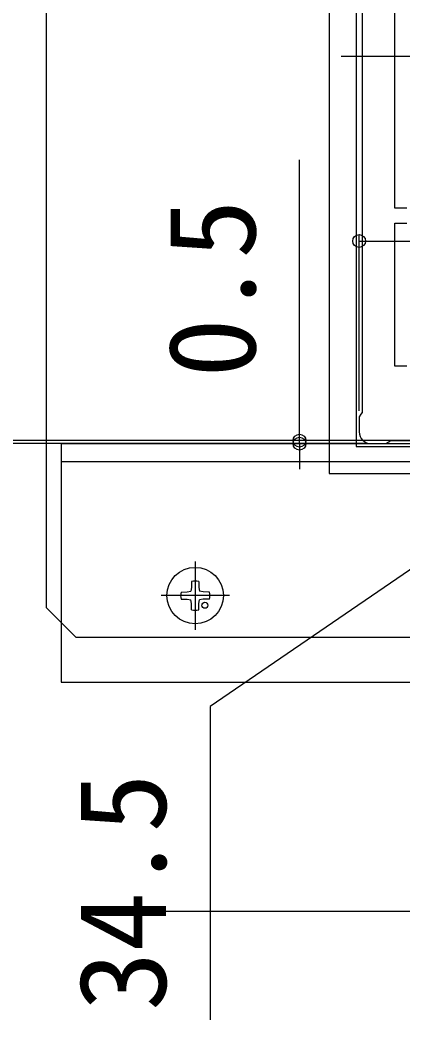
# Model space of a CAD drawing. Units: millimetres, scale not verified. Extents: x -873 to 877, y -1304 to 1297.
# Drawn here: x -720 to -655.7, y 548.5 to 716.3 of the extents above; entities that cross this region are included whole.
import ezdxf
from ezdxf.enums import TextEntityAlignment as Align

# ---------------------------------------------------------------- set-up
doc = ezdxf.new("R2010")
doc.units = ezdxf.units.MM
doc.header["$LTSCALE"] = 8
for name, color, linetype in [('0-3_YKK_11', 7, 'Continuous'), ('0-5_YKK_12', 2, 'Continuous'), ('0-6_YKK_13', 4, 'Continuous'), ('0-7_YKK_D', 6, 'Continuous')]:
    doc.layers.add(name, color=color, linetype=linetype)
doc.styles.add('ＭＳ ゴシック', font='')
doc.styles.get('ＭＳ ゴシック').set_extended_font_data('MS Gothic')

msp = doc.modelspace()

# ---------------------------------------------------------------- linework, layer by layer
at = {"layer": '0-3_YKK_11'}
for points in [[(-663.1, 773.243), (-663.1, 770.743), (-662.788, 770.279), (-662.6, 770.001), (-662.6, 650.485), (-662.788, 650.206), (-663.1, 649.743), (-663.1, 647.243)], [(-657.1, 684.743), (-657.1, 735.743), (-655.1, 735.743), (-655.1, 738.243), (-657.1, 738.243), (-657.1, 762.243), (-655.1, 762.243), (-655.1, 767.243), (-650.1, 767.243), (-650.1, 769.243), (-626.1, 769.243), (-626.1, 767.243), (-623.6, 767.243), (-623.6, 769.243)], [(-655.1, 684.743), (-657.1, 684.743)], [(-655.1, 658.243), (-657.1, 658.243), (-657.1, 682.243), (-655.1, 682.243)], [(-661.1, 645.243), (-658.6, 645.243), (-658.136, 645.555), (-657.858, 645.743), (-538.342, 645.743), (-538.064, 645.555), (-537.6, 645.243), (-535.1, 645.243)]]:
    msp.add_lwpolyline(points, dxfattribs=at)
msp.add_arc((-661.1, 647.243), 2, 180.00001, 269.99999, dxfattribs=at)
at = {"layer": '0-5_YKK_12'}
for p, q in [((-668.1, 780.243), (-668.1, 640.243)), ((-666.1, 710.243), (-530.1, 710.243)), ((-713.1, 645.243), (-483.1, 645.243)), ((-713.1, 645.243), (-713.1, 605.243)), ((-713.1, 642.243), (-483.1, 642.243)), ((-690.6, 625.478), (-690.6, 614.008)), ((-684.865, 619.743), (-696.335, 619.743)), ((-713.1, 605.243), (-483.1, 605.243)), ((-617.099, 566.743), (-698.1, 566.743))]:
    msp.add_line(p, q, dxfattribs=at)
msp.add_lwpolyline([(-668.1, 640.243), (-609.1, 640.243), (-528.1, 640.243)], dxfattribs=at)
at = {"layer": '0-6_YKK_13'}
for p, q in [((-715.6, 802.743), (-715.6, 617.743)), ((-691.211, 621.081), (-691.33, 620.473)), ((-691.193, 622.12), (-691.211, 621.081)), ((-690.007, 622.12), (-689.989, 621.081)), ((-689.989, 621.081), (-689.87, 620.473)), ((-692.977, 620.336), (-691.938, 620.354)), ((-691.938, 620.354), (-691.33, 620.473)), ((-689.262, 620.354), (-689.87, 620.473)), ((-688.223, 620.336), (-689.262, 620.354)), ((-710.6, 612.743), (-715.6, 617.743)), ((-692.973, 619.15), (-691.938, 619.132)), ((-691.938, 619.132), (-691.33, 619.013)), ((-691.211, 618.405), (-691.33, 619.013)), ((-691.193, 617.366), (-691.211, 618.405)), ((-690.007, 617.366), (-689.989, 618.405)), ((-689.989, 618.405), (-689.87, 619.013)), ((-689.262, 619.132), (-689.87, 619.013)), ((-688.223, 619.15), (-689.262, 619.132)), ((-710.6, 612.743), (-614.1, 612.743))]:
    msp.add_line(p, q, dxfattribs=at)
msp.add_lwpolyline([(-663.6, 775.743), (-663.6, 644.743), (-609.1, 644.743), (-609.1, 617.743)], dxfattribs=at)
for centre, radius in [((-690.6, 619.743), 4.735), ((-688.974, 618.117), 0.5)]:
    msp.add_circle(centre, radius, dxfattribs=at)
for start, end in [(75.9892, 104.0108), (165.9892, 194.0108), (345.9892, 14.0108), (255.9892, 284.0108)]:
    msp.add_arc((-690.6, 619.743), 2.45, start, end, dxfattribs=at)
at = {"layer": '0-7_YKK_D'}
for p, q in [((-673.1, 645.743), (-673.1, 692.843)), ((-663.1, 650.743), (-663.1, 680.243)), ((-663.1, 679.243), (-533.1, 679.243)), ((-602.8, 645.743), (-795.291, 645.743)), ((-658.858, 645.743), (-795.291, 645.743)), ((-662.1, 645.243), (-755.291, 645.243)), ((-658.858, 645.743), (-674.1, 645.743)), ((-662.1, 645.243), (-674.1, 645.243)), ((-673.1, 645.243), (-673.1, 645.743)), ((-673.1, 645.243), (-673.1, 640.943))]:
    msp.add_line(p, q, dxfattribs=at)
msp.add_lwpolyline([(-648.1, 628.493), (-688.1, 601.119), (-688.1, 548.528)], dxfattribs=at)
for centre in [(-663.1, 679.243), (-673.1, 645.743), (-673.1, 645.243)]:
    msp.add_circle(centre, 1.075, dxfattribs=at)

# ---------------------------------------------------------------- texts
at = {"layer": '0-7_YKK_D', "style": 'ＭＳ ゴシック'}
for s, p in [('0.5', (-676.1, 656.32)), ('34.5', (-691.1, 550.051))]:
    msp.add_text(s, height=14.66, rotation=90, dxfattribs=at).set_placement(p, align=Align.BOTTOM_LEFT)

doc.saveas('drawing.dxf')
